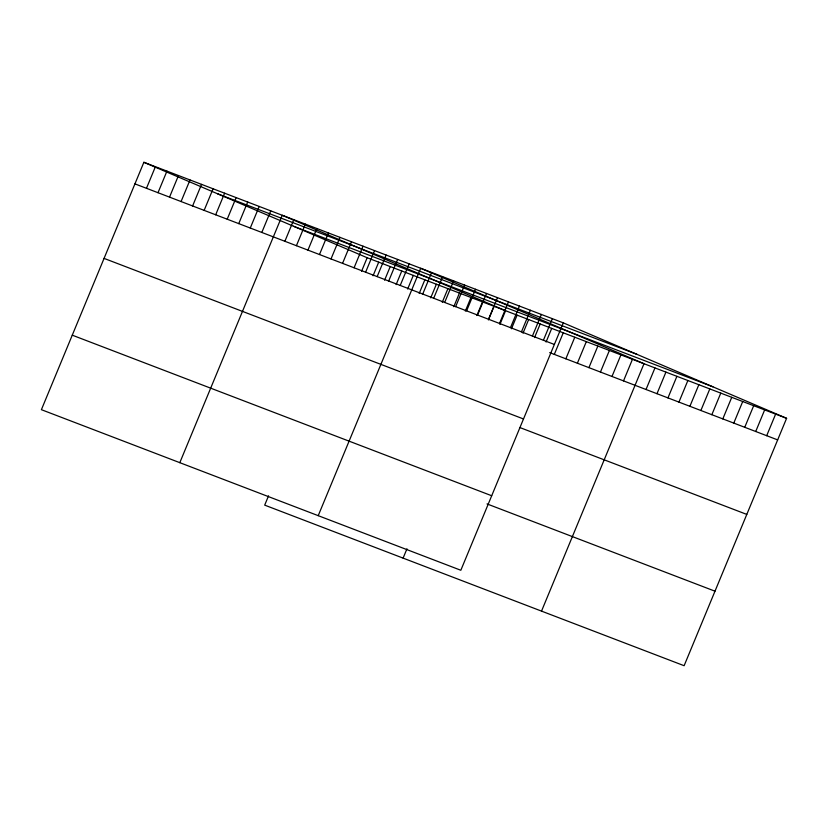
<?xml version="1.0" encoding="UTF-8"?>
<svg xmlns="http://www.w3.org/2000/svg" width="828" height="828" viewBox="0 0 828 828"><rect width="100%" height="100%" fill="white"/><g stroke="black" fill="none" stroke-linecap="round" stroke-linejoin="round"><path stroke-width="1.24" d="M563.309 322.868L143.875 162.288L41.4 409.684L460.834 570.264L563.309 322.868L786.6 418.316L684.125 665.712L264.691 505.132L268.551 495.817M146.463 188.298L155.405 166.707M158.003 192.707L166.946 171.127M169.533 197.126L178.475 175.536M181.073 201.546L190.016 179.955M192.603 205.955L201.546 184.375M204.143 210.374L213.086 188.784M215.673 214.794L224.616 193.203M227.203 219.203L236.146 197.623M238.743 223.622L247.686 202.032M250.273 228.042L259.216 206.451M261.814 232.451L270.756 210.861M179.811 462.676L282.286 215.28L505.577 310.728L499.936 324.359M284.884 241.279L293.826 219.699M296.414 245.699L305.356 224.109M307.944 250.118L316.886 228.528M319.484 254.527L328.426 232.947M331.014 258.947L339.956 237.357M342.554 263.366L351.496 241.776M354.084 267.775L363.026 246.195M361.525 271.377L367.166 257.736L786.6 418.316M365.624 272.195L374.566 250.605M373.055 275.786L378.706 262.155M377.154 276.614L386.096 255.024M384.585 280.206L390.236 266.575M388.694 281.023L397.626 259.443M396.126 284.625L401.766 270.984M400.224 285.443L409.167 263.853M407.655 289.034L413.307 275.403M318.221 515.668L420.696 268.272L643.998 363.72L541.522 611.116M419.196 293.454L424.836 279.823M422.725 294.054L431.667 272.474M430.726 297.863L436.377 284.232M433.696 298.256L442.638 276.666M442.266 302.282L447.907 288.651M444.667 302.458L453.609 280.868M453.796 306.702L459.447 293.06M455.638 306.66L464.58 285.07M465.326 311.111L470.977 297.48M466.609 310.852L475.551 289.272M476.866 315.53L482.507 301.899M477.58 315.054L486.522 293.464M488.551 319.256L497.483 297.666M488.396 319.95L494.047 306.308M499.512 323.458L508.454 301.868M403.101 558.124L406.962 548.809M510.483 327.65L519.425 306.07M511.466 328.778L517.117 315.147M521.454 331.852L530.396 310.272M523.006 333.198L528.647 319.556M532.425 336.054L541.367 314.464M534.536 337.607L540.187 323.976M543.396 340.256L552.338 318.666M546.066 342.026L551.717 328.395M554.315 354.394L563.257 332.804M565.845 358.814L574.787 337.224M577.375 363.223L586.317 341.643M588.915 367.642L597.857 346.052M600.445 372.062L609.387 350.472M611.985 376.471L620.928 354.891M623.515 380.89L632.457 359.3M646.026 389.502L654.958 367.922M656.987 393.704L665.929 372.114M667.958 397.906L676.9 376.316M678.929 402.108L687.871 380.518M689.9 406.3L698.842 384.72M700.871 410.502L709.813 388.912M711.842 414.704L720.784 393.114M722.813 418.906L731.755 397.316M733.784 423.098L742.716 401.518M744.745 427.3L753.687 405.71M755.716 431.502L764.658 409.912M766.687 435.704L775.629 414.114M217.557 193.793L636.991 354.363M293.485 226.241L712.918 386.821M134.933 183.878L554.367 344.458M549.699 352.624L777.658 439.896M104.069 258.398L523.503 418.968M519.984 427.59L746.794 514.416M72.264 335.174L491.697 495.744M487.03 503.921L714.988 591.192M143.875 162.288L367.166 257.736"/></g></svg>
